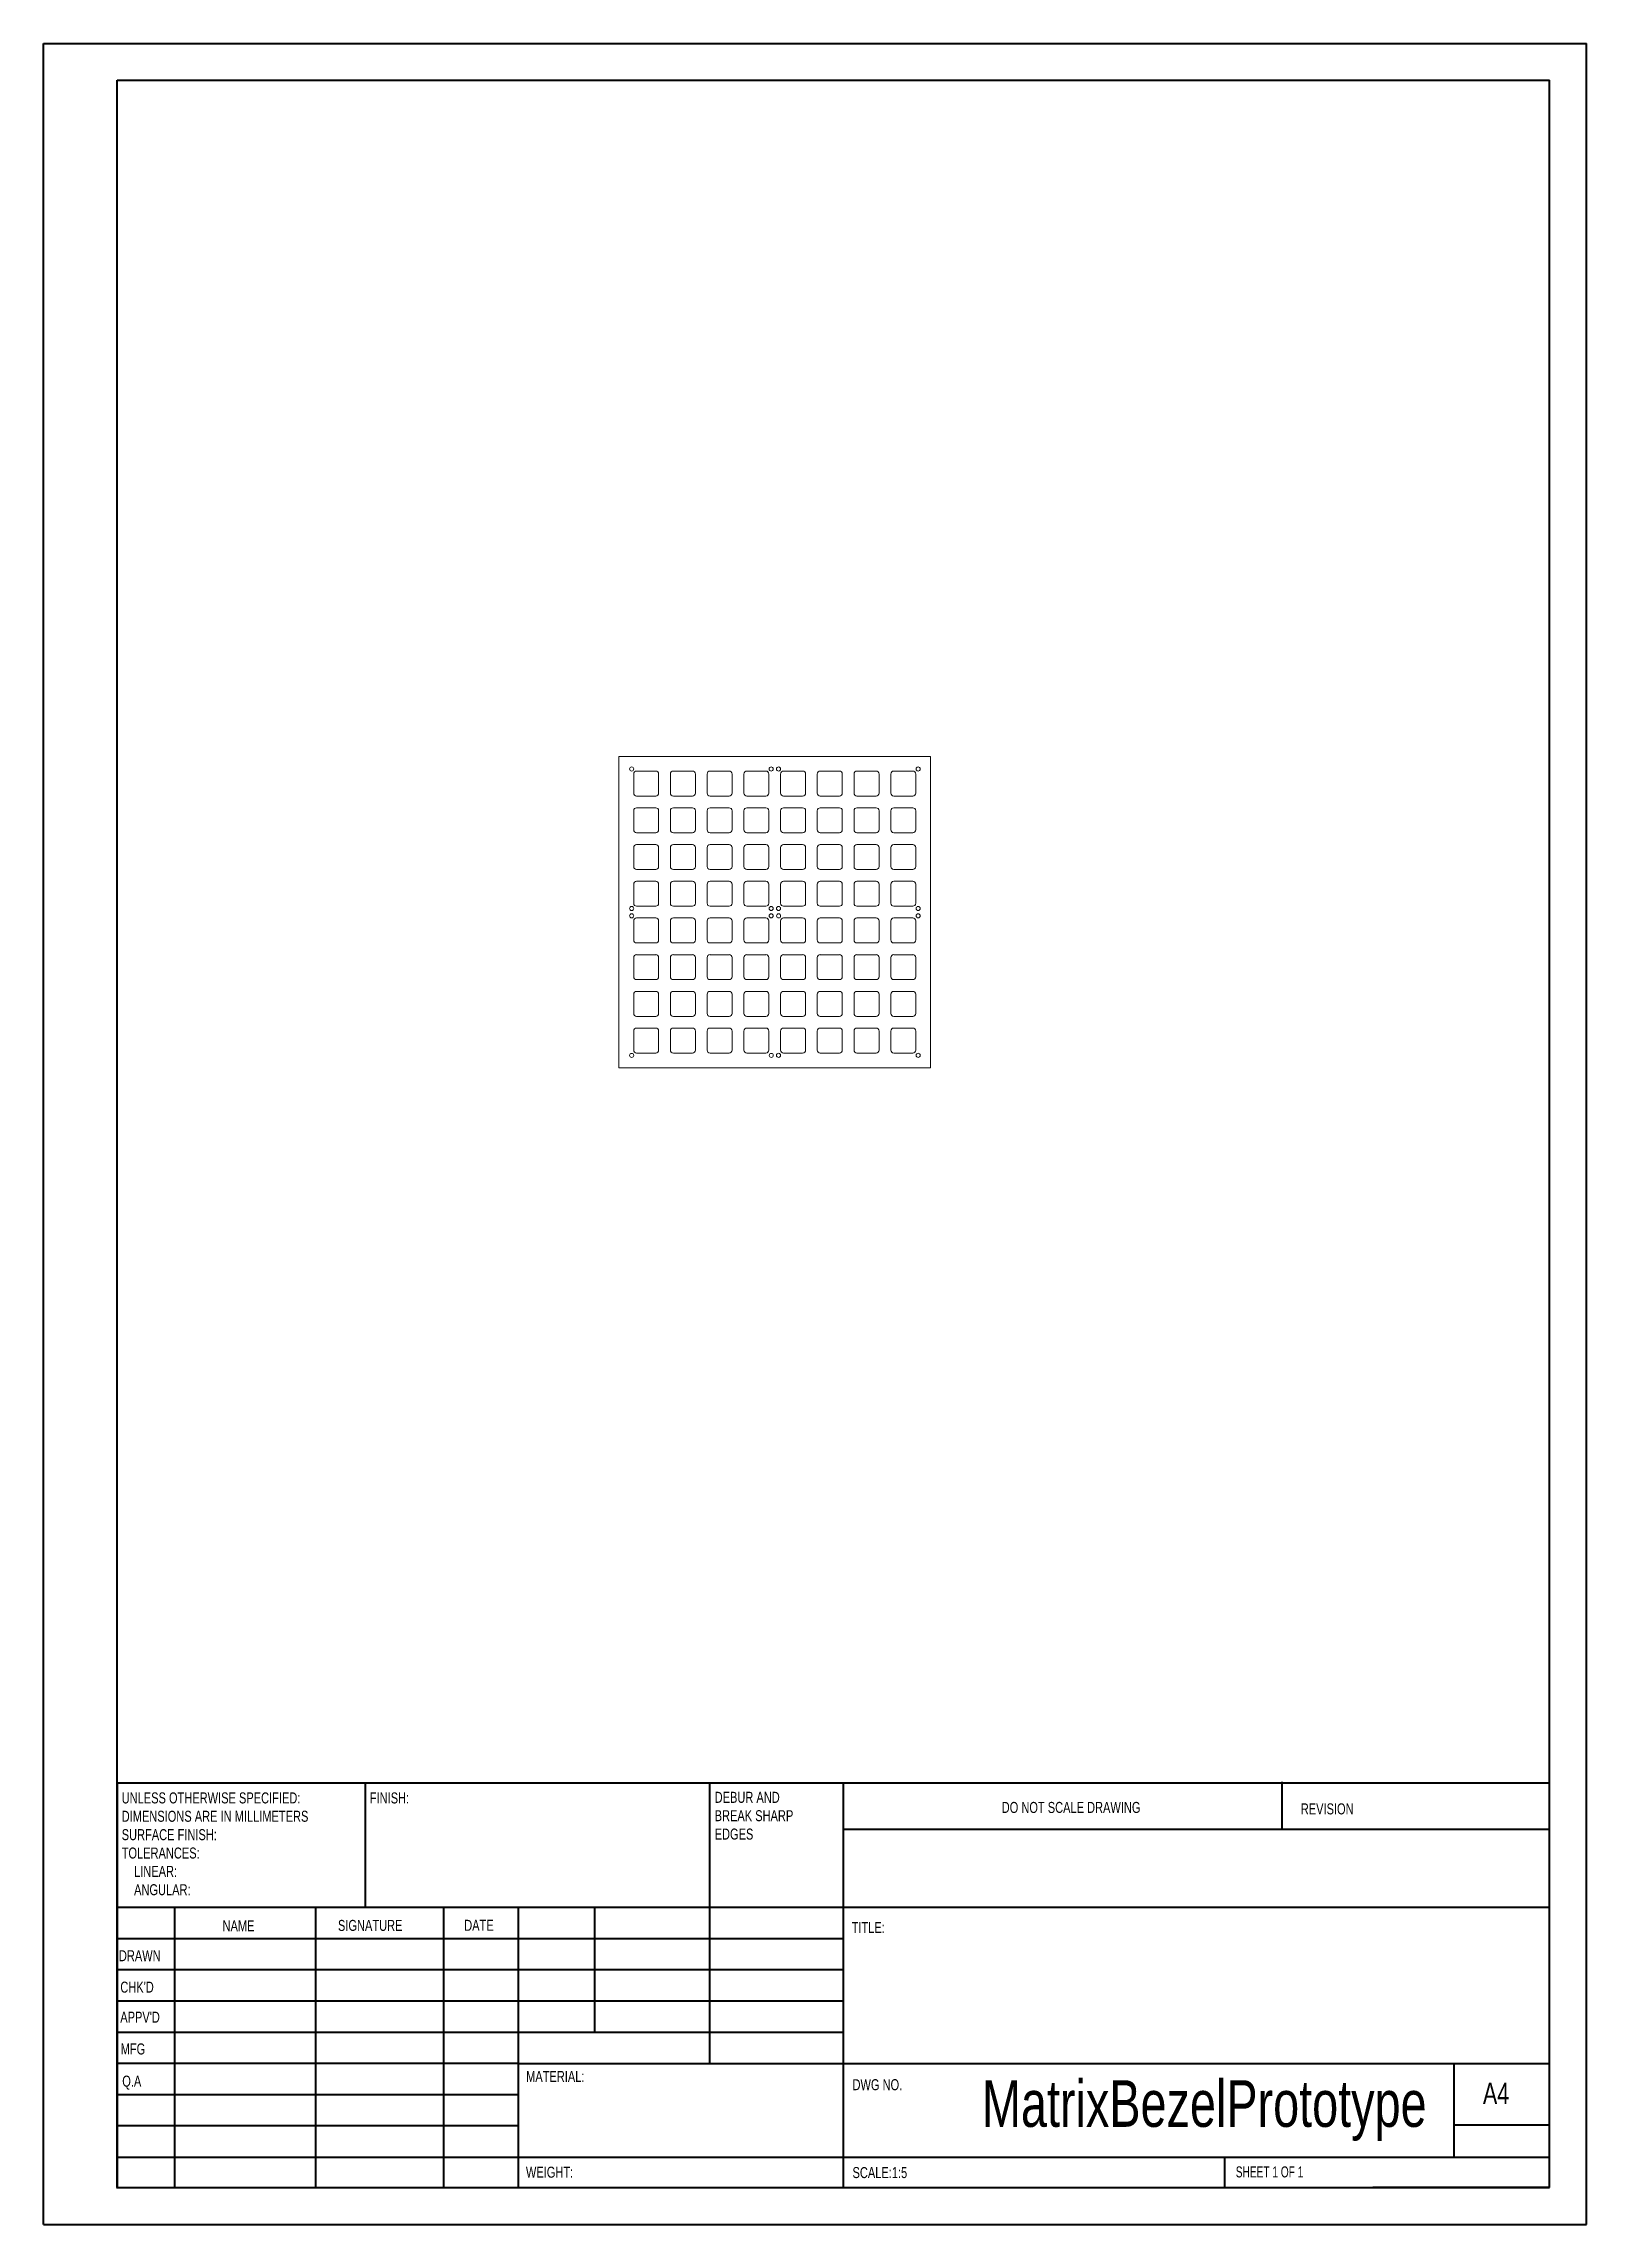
# Model space of a CAD drawing. Header units: inches. Extents: x 0 to 41.4, y 0 to 58.5.
import ezdxf

# ---------------------------------------------------------------- set-up
doc = ezdxf.new("R2010")
doc.units = ezdxf.units.IN
doc.header["$LTSCALE"] = 5
doc.header["$MEASUREMENT"] = 0
doc.styles.add('SLDTEXTSTYLE0', font='TXT', dxfattribs={"width": 0.75})
doc.styles.add('SLDTEXTSTYLE1', font='TXT', dxfattribs={"width": 0.6875})

# ---------------------------------------------------------------- blocks, each defined once
blk = doc.blocks.new('SW_NOTE_0')
at = {"color": 0, "linetype": 'Continuous', "lineweight": 0, "attachment_point": 1, "style": 'SLDTEXTSTYLE0'}
for s, insert, char_height in [('DEBUR AND', (0, 0.381), 0.2953), ('BREAK SHARP', (0, -0.111), 0.29528), ('EDGES', (0, -0.604), 0.2953)]:
    blk.add_mtext(s, dxfattribs=dict(at, insert=insert, char_height=char_height))
blk = doc.blocks.new('SW_NOTE_1')
at = {"color": 0, "linetype": 'Continuous', "lineweight": 0, "attachment_point": 1, "style": 'SLDTEXTSTYLE0'}
for s, insert, char_height in [('UNLESS OTHERWISE SPECIFIED:', (0, 0.381), 0.29528), ('DIMENSIONS ARE IN MILLIMETERS', (0, -0.111), 0.29528), ('TOLERANCES:', (0, -1.096), 0.29528), ('SURFACE FINISH:', (0, -0.604), 0.29528), ('LINEAR:', (0.332, -1.588), 0.2953), ('ANGULAR:', (0.332, -2.08), 0.2953)]:
    blk.add_mtext(s, dxfattribs=dict(at, insert=insert, char_height=char_height))

msp = doc.modelspace()

# ---------------------------------------------------------------- linework, layer by layer
at = {"color": 7, "linetype": 'Continuous', "lineweight": 40}
for p, q in [((0.016, 0.042), (0.016, 58.507)), ((0.016, 58.507), (41.354, 58.507)), ((41.354, 0.042), (41.354, 58.507)), ((41.354, 57.523), (41.354, 58.507)), ((1.984, 57.523), (40.37, 57.523)), ((1.984, 1.027), (1.984, 57.523)), ((40.37, 1.027), (40.37, 57.523)), ((1.99, 11.884), (40.37, 11.884)), ((1.99, 11.884), (1.99, 1.008)), ((8.644, 8.538), (8.644, 11.884)), ((17.856, 11.884), (17.856, 4.355)), ((21.439, 11.884), (21.439, 1.008)), ((33.204, 10.648), (33.204, 11.903)), ((40.37, 10.629), (21.439, 10.629)), ((40.37, 8.538), (1.99, 8.538)), ((3.526, 8.538), (3.526, 1.008)), ((7.303, 8.538), (7.303, 1.008)), ((10.73, 8.538), (10.73, 1.008)), ((12.738, 1.008), (12.738, 8.538)), ((14.786, 5.191), (14.786, 8.538)), ((21.439, 7.701), (1.99, 7.701)), ((21.439, 6.864), (1.99, 6.864)), ((21.439, 6.028), (1.99, 6.028)), ((21.439, 5.191), (1.99, 5.191)), ((12.738, 4.355), (1.99, 4.355)), ((12.738, 4.355), (40.37, 4.355)), ((37.811, 1.863), (37.811, 4.373)), ((12.738, 3.518), (1.99, 3.518)), ((12.738, 2.681), (1.99, 2.681)), ((40.37, 2.7), (37.811, 2.7)), ((1.99, 1.845), (40.37, 1.845)), ((31.669, 1.027), (31.669, 1.863)), ((1.984, 1.027), (40.37, 1.027)), ((40.37, 1.027), (35.628, 1.027)), ((0.016, 0.042), (41.354, 0.042))]:
    msp.add_line(p, q, dxfattribs=at)
at = {"color": 7, "linetype": 'Continuous', "lineweight": 15}
for p, q in [((15.432, 39.397), (23.779, 39.397)), ((15.432, 31.051), (15.432, 39.397)), ((23.779, 39.397), (23.779, 31.051)), ((15.826, 38.413), (15.826, 38.925)), ((15.905, 39.004), (16.417, 39.004)), ((16.495, 38.925), (16.495, 38.413)), ((16.81, 38.413), (16.81, 38.925)), ((16.889, 39.004), (17.401, 39.004)), ((17.48, 38.925), (17.48, 38.413)), ((17.795, 38.413), (17.795, 38.925)), ((17.873, 39.004), (18.385, 39.004)), ((18.464, 38.925), (18.464, 38.413)), ((18.779, 38.413), (18.779, 38.925)), ((18.858, 39.004), (19.369, 39.004)), ((19.448, 38.925), (19.448, 38.413)), ((19.763, 38.413), (19.763, 38.925)), ((19.842, 39.004), (20.354, 39.004)), ((20.432, 38.925), (20.432, 38.413)), ((20.747, 38.413), (20.747, 38.925)), ((20.826, 39.004), (21.338, 39.004)), ((21.417, 38.925), (21.417, 38.413)), ((21.732, 38.413), (21.732, 38.925)), ((21.81, 39.004), (22.322, 39.004)), ((22.401, 38.925), (22.401, 38.413)), ((22.716, 38.413), (22.716, 38.925)), ((22.795, 39.004), (23.306, 39.004)), ((23.385, 38.925), (23.385, 38.413)), ((16.417, 38.334), (15.905, 38.334)), ((15.905, 38.019), (16.417, 38.019)), ((17.401, 38.334), (16.889, 38.334)), ((16.889, 38.019), (17.401, 38.019)), ((18.385, 38.334), (17.873, 38.334)), ((17.873, 38.019), (18.385, 38.019)), ((19.369, 38.334), (18.858, 38.334)), ((18.858, 38.019), (19.369, 38.019)), ((20.354, 38.334), (19.842, 38.334)), ((19.842, 38.019), (20.354, 38.019)), ((21.338, 38.334), (20.826, 38.334)), ((20.826, 38.019), (21.338, 38.019)), ((22.322, 38.334), (21.81, 38.334)), ((21.81, 38.019), (22.322, 38.019)), ((23.306, 38.334), (22.795, 38.334)), ((22.795, 38.019), (23.306, 38.019)), ((15.826, 37.429), (15.826, 37.941)), ((16.495, 37.941), (16.495, 37.429)), ((16.81, 37.429), (16.81, 37.941)), ((17.48, 37.941), (17.48, 37.429)), ((17.795, 37.429), (17.795, 37.941)), ((18.464, 37.941), (18.464, 37.429)), ((18.779, 37.429), (18.779, 37.941)), ((19.448, 37.941), (19.448, 37.429)), ((19.763, 37.429), (19.763, 37.941)), ((20.432, 37.941), (20.432, 37.429)), ((20.747, 37.429), (20.747, 37.941)), ((21.417, 37.941), (21.417, 37.429)), ((21.732, 37.429), (21.732, 37.941)), ((22.401, 37.941), (22.401, 37.429)), ((22.716, 37.429), (22.716, 37.941)), ((23.385, 37.941), (23.385, 37.429)), ((15.826, 36.445), (15.826, 36.956)), ((16.417, 37.35), (15.905, 37.35)), ((15.905, 37.035), (16.417, 37.035)), ((16.495, 36.956), (16.495, 36.445)), ((16.81, 36.445), (16.81, 36.956)), ((17.401, 37.35), (16.889, 37.35)), ((16.889, 37.035), (17.401, 37.035)), ((17.48, 36.956), (17.48, 36.445)), ((17.795, 36.445), (17.795, 36.956)), ((18.385, 37.35), (17.873, 37.35)), ((17.873, 37.035), (18.385, 37.035)), ((18.464, 36.956), (18.464, 36.445)), ((18.779, 36.445), (18.779, 36.956)), ((19.369, 37.35), (18.858, 37.35)), ((18.858, 37.035), (19.369, 37.035)), ((19.448, 36.956), (19.448, 36.445)), ((19.763, 36.445), (19.763, 36.956)), ((20.354, 37.35), (19.842, 37.35)), ((19.842, 37.035), (20.354, 37.035)), ((20.432, 36.956), (20.432, 36.445)), ((20.747, 36.445), (20.747, 36.956)), ((21.338, 37.35), (20.826, 37.35)), ((20.826, 37.035), (21.338, 37.035)), ((21.417, 36.956), (21.417, 36.445)), ((21.732, 36.445), (21.732, 36.956)), ((22.322, 37.35), (21.81, 37.35)), ((21.81, 37.035), (22.322, 37.035)), ((22.401, 36.956), (22.401, 36.445)), ((22.716, 36.445), (22.716, 36.956)), ((23.306, 37.35), (22.795, 37.35)), ((22.795, 37.035), (23.306, 37.035)), ((23.385, 36.956), (23.385, 36.445)), ((16.417, 36.366), (15.905, 36.366)), ((17.401, 36.366), (16.889, 36.366)), ((18.385, 36.366), (17.873, 36.366)), ((19.369, 36.366), (18.858, 36.366)), ((20.354, 36.366), (19.842, 36.366)), ((21.338, 36.366), (20.826, 36.366)), ((22.322, 36.366), (21.81, 36.366)), ((23.306, 36.366), (22.795, 36.366)), ((15.826, 35.46), (15.826, 35.972)), ((15.905, 36.051), (16.417, 36.051)), ((16.495, 35.972), (16.495, 35.46)), ((16.81, 35.46), (16.81, 35.972)), ((16.889, 36.051), (17.401, 36.051)), ((17.48, 35.972), (17.48, 35.46)), ((17.795, 35.46), (17.795, 35.972)), ((17.873, 36.051), (18.385, 36.051)), ((18.464, 35.972), (18.464, 35.46)), ((18.779, 35.46), (18.779, 35.972)), ((18.858, 36.051), (19.369, 36.051)), ((19.448, 35.972), (19.448, 35.46)), ((19.763, 35.46), (19.763, 35.972)), ((19.842, 36.051), (20.354, 36.051)), ((20.432, 35.972), (20.432, 35.46)), ((20.747, 35.46), (20.747, 35.972)), ((20.826, 36.051), (21.338, 36.051)), ((21.417, 35.972), (21.417, 35.46)), ((21.732, 35.46), (21.732, 35.972)), ((21.81, 36.051), (22.322, 36.051)), ((22.401, 35.972), (22.401, 35.46)), ((22.716, 35.46), (22.716, 35.972)), ((22.795, 36.051), (23.306, 36.051)), ((23.385, 35.972), (23.385, 35.46)), ((16.417, 35.382), (15.905, 35.382)), ((17.401, 35.382), (16.889, 35.382)), ((18.385, 35.382), (17.873, 35.382)), ((19.369, 35.382), (18.858, 35.382)), ((20.354, 35.382), (19.842, 35.382)), ((21.338, 35.382), (20.826, 35.382)), ((22.322, 35.382), (21.81, 35.382)), ((23.306, 35.382), (22.795, 35.382)), ((15.826, 34.476), (15.826, 34.988)), ((15.905, 35.067), (16.417, 35.067)), ((16.495, 34.988), (16.495, 34.476)), ((16.81, 34.476), (16.81, 34.988)), ((16.889, 35.067), (17.401, 35.067)), ((17.48, 34.988), (17.48, 34.476)), ((17.795, 34.476), (17.795, 34.988)), ((17.873, 35.067), (18.385, 35.067)), ((18.464, 34.988), (18.464, 34.476)), ((18.779, 34.476), (18.779, 34.988)), ((18.858, 35.067), (19.369, 35.067)), ((19.448, 34.988), (19.448, 34.476)), ((19.763, 34.476), (19.763, 34.988)), ((19.842, 35.067), (20.354, 35.067)), ((20.432, 34.988), (20.432, 34.476)), ((20.747, 34.476), (20.747, 34.988)), ((20.826, 35.067), (21.338, 35.067)), ((21.417, 34.988), (21.417, 34.476)), ((21.732, 34.476), (21.732, 34.988)), ((21.81, 35.067), (22.322, 35.067)), ((22.401, 34.988), (22.401, 34.476)), ((22.716, 34.476), (22.716, 34.988)), ((22.795, 35.067), (23.306, 35.067)), ((23.385, 34.988), (23.385, 34.476)), ((15.826, 33.492), (15.826, 34.004)), ((16.417, 34.397), (15.905, 34.397)), ((15.905, 34.082), (16.417, 34.082)), ((16.495, 34.004), (16.495, 33.492)), ((16.81, 33.492), (16.81, 34.004)), ((17.401, 34.397), (16.889, 34.397)), ((16.889, 34.082), (17.401, 34.082)), ((17.48, 34.004), (17.48, 33.492)), ((17.795, 33.492), (17.795, 34.004)), ((18.385, 34.397), (17.873, 34.397)), ((17.873, 34.082), (18.385, 34.082)), ((18.464, 34.004), (18.464, 33.492)), ((18.779, 33.492), (18.779, 34.004)), ((19.369, 34.397), (18.858, 34.397)), ((18.858, 34.082), (19.369, 34.082)), ((19.448, 34.004), (19.448, 33.492)), ((19.763, 33.492), (19.763, 34.004)), ((20.354, 34.397), (19.842, 34.397)), ((19.842, 34.082), (20.354, 34.082)), ((20.432, 34.004), (20.432, 33.492)), ((20.747, 33.492), (20.747, 34.004)), ((21.338, 34.397), (20.826, 34.397)), ((20.826, 34.082), (21.338, 34.082)), ((21.417, 34.004), (21.417, 33.492)), ((21.732, 33.492), (21.732, 34.004)), ((22.322, 34.397), (21.81, 34.397)), ((21.81, 34.082), (22.322, 34.082)), ((22.401, 34.004), (22.401, 33.492)), ((22.716, 33.492), (22.716, 34.004)), ((23.306, 34.397), (22.795, 34.397)), ((22.795, 34.082), (23.306, 34.082)), ((23.385, 34.004), (23.385, 33.492)), ((16.417, 33.413), (15.905, 33.413)), ((17.401, 33.413), (16.889, 33.413)), ((18.385, 33.413), (17.873, 33.413)), ((19.369, 33.413), (18.858, 33.413)), ((20.354, 33.413), (19.842, 33.413)), ((21.338, 33.413), (20.826, 33.413)), ((22.322, 33.413), (21.81, 33.413)), ((23.306, 33.413), (22.795, 33.413)), ((15.826, 32.507), (15.826, 33.019)), ((15.905, 33.098), (16.417, 33.098)), ((16.495, 33.019), (16.495, 32.507)), ((16.81, 32.507), (16.81, 33.019)), ((16.889, 33.098), (17.401, 33.098)), ((17.48, 33.019), (17.48, 32.507)), ((17.795, 32.507), (17.795, 33.019)), ((17.873, 33.098), (18.385, 33.098)), ((18.464, 33.019), (18.464, 32.507)), ((18.779, 32.507), (18.779, 33.019)), ((18.858, 33.098), (19.369, 33.098)), ((19.448, 33.019), (19.448, 32.507)), ((19.763, 32.507), (19.763, 33.019)), ((19.842, 33.098), (20.354, 33.098)), ((20.432, 33.019), (20.432, 32.507)), ((20.747, 32.507), (20.747, 33.019)), ((20.826, 33.098), (21.338, 33.098)), ((21.417, 33.019), (21.417, 32.507)), ((21.732, 32.507), (21.732, 33.019)), ((21.81, 33.098), (22.322, 33.098)), ((22.401, 33.019), (22.401, 32.507)), ((22.716, 32.507), (22.716, 33.019)), ((22.795, 33.098), (23.306, 33.098)), ((23.385, 33.019), (23.385, 32.507)), ((16.417, 32.429), (15.905, 32.429)), ((17.401, 32.429), (16.889, 32.429)), ((18.385, 32.429), (17.873, 32.429)), ((19.369, 32.429), (18.858, 32.429)), ((20.354, 32.429), (19.842, 32.429)), ((21.338, 32.429), (20.826, 32.429)), ((22.322, 32.429), (21.81, 32.429)), ((23.306, 32.429), (22.795, 32.429)), ((15.826, 31.523), (15.826, 32.035)), ((15.905, 32.114), (16.417, 32.114)), ((16.495, 32.035), (16.495, 31.523)), ((16.81, 31.523), (16.81, 32.035)), ((16.889, 32.114), (17.401, 32.114)), ((17.48, 32.035), (17.48, 31.523)), ((17.795, 31.523), (17.795, 32.035)), ((17.873, 32.114), (18.385, 32.114)), ((18.464, 32.035), (18.464, 31.523)), ((18.779, 31.523), (18.779, 32.035)), ((18.858, 32.114), (19.369, 32.114)), ((19.448, 32.035), (19.448, 31.523)), ((19.763, 31.523), (19.763, 32.035)), ((19.842, 32.114), (20.354, 32.114)), ((20.432, 32.035), (20.432, 31.523)), ((20.747, 31.523), (20.747, 32.035)), ((20.826, 32.114), (21.338, 32.114)), ((21.417, 32.035), (21.417, 31.523)), ((21.732, 31.523), (21.732, 32.035)), ((21.81, 32.114), (22.322, 32.114)), ((22.401, 32.035), (22.401, 31.523)), ((22.716, 31.523), (22.716, 32.035)), ((22.795, 32.114), (23.306, 32.114)), ((23.385, 32.035), (23.385, 31.523)), ((23.779, 31.051), (15.432, 31.051)), ((16.417, 31.445), (15.905, 31.445)), ((17.401, 31.445), (16.889, 31.445)), ((18.385, 31.445), (17.873, 31.445)), ((19.369, 31.445), (18.858, 31.445)), ((20.354, 31.445), (19.842, 31.445)), ((21.338, 31.445), (20.826, 31.445)), ((22.322, 31.445), (21.81, 31.445)), ((23.306, 31.445), (22.795, 31.445))]:
    msp.add_line(p, q, dxfattribs=at)
for centre in [(15.771, 39.061), (19.511, 39.061), (19.708, 39.061), (23.448, 39.061), (15.771, 35.32), (15.771, 35.124), (19.511, 35.321), (19.511, 35.124), (19.708, 35.321), (19.709, 35.122), (23.448, 35.321), (23.448, 35.124), (15.771, 31.382), (19.512, 31.382), (19.708, 31.384), (23.449, 31.384)]:
    msp.add_circle(centre, 0.055, dxfattribs=at)
for centre, start, end in [((15.905, 38.925), 90, 180), ((16.417, 38.925), 0, 90), ((16.889, 38.925), 90, 180), ((17.401, 38.925), 0, 90), ((17.873, 38.925), 90, 180), ((18.385, 38.925), 0, 90), ((18.858, 38.925), 90, 180), ((19.369, 38.925), 0, 90), ((19.842, 38.925), 90, 180), ((20.354, 38.925), 0, 90), ((20.826, 38.925), 90, 180), ((21.338, 38.925), 0, 90), ((21.81, 38.925), 90, 180), ((22.322, 38.925), 0, 90), ((22.795, 38.925), 90, 180), ((23.306, 38.925), 0, 90), ((15.905, 38.413), 180, 270), ((15.905, 37.941), 90, 180), ((16.417, 38.413), 270, 0), ((16.417, 37.941), 0, 90), ((16.889, 38.413), 180, 270), ((16.889, 37.941), 90, 180), ((17.401, 38.413), 270, 0), ((17.401, 37.941), 0, 90), ((17.873, 38.413), 180, 270), ((17.873, 37.941), 90, 180), ((18.385, 38.413), 270, 0), ((18.385, 37.941), 0, 90), ((18.858, 38.413), 180, 270), ((18.858, 37.941), 90, 180), ((19.369, 38.413), 270, 0), ((19.369, 37.941), 0, 90), ((19.842, 38.413), 180, 270), ((19.842, 37.941), 90, 180), ((20.354, 38.413), 270, 0), ((20.354, 37.941), 0, 90), ((20.826, 38.413), 180, 270), ((20.826, 37.941), 90, 180), ((21.338, 38.413), 270, 0), ((21.338, 37.941), 0, 90), ((21.81, 38.413), 180, 270), ((21.81, 37.941), 90, 180), ((22.322, 38.413), 270, 0), ((22.322, 37.941), 0, 90), ((22.795, 38.413), 180, 270), ((22.795, 37.941), 90, 180), ((23.306, 38.413), 270, 0), ((23.306, 37.941), 0, 90), ((15.905, 37.429), 180, 270), ((16.417, 37.429), 270, 0), ((16.889, 37.429), 180, 270), ((17.401, 37.429), 270, 0), ((17.873, 37.429), 180, 270), ((18.385, 37.429), 270, 0), ((18.858, 37.429), 180, 270), ((19.369, 37.429), 270, 0), ((19.842, 37.429), 180, 270), ((20.354, 37.429), 270, 0), ((20.826, 37.429), 180, 270), ((21.338, 37.429), 270, 0), ((21.81, 37.429), 180, 270), ((22.322, 37.429), 270, 0), ((22.795, 37.429), 180, 270), ((23.306, 37.429), 270, 0), ((15.905, 36.956), 90, 180), ((16.417, 36.956), 0, 90), ((16.889, 36.956), 90, 180), ((17.401, 36.956), 0, 90), ((17.873, 36.956), 90, 180), ((18.385, 36.956), 0, 90), ((18.858, 36.956), 90, 180), ((19.369, 36.956), 0, 90), ((19.842, 36.956), 90, 180), ((20.354, 36.956), 0, 90), ((20.826, 36.956), 90, 180), ((21.338, 36.956), 0, 90), ((21.81, 36.956), 90, 180), ((22.322, 36.956), 0, 90), ((22.795, 36.956), 90, 180), ((23.306, 36.956), 0, 90), ((15.905, 36.445), 180, 270), ((16.417, 36.445), 270, 0), ((16.889, 36.445), 180, 270), ((17.401, 36.445), 270, 0), ((17.873, 36.445), 180, 270), ((18.385, 36.445), 270, 0), ((18.858, 36.445), 180, 270), ((19.369, 36.445), 270, 0), ((19.842, 36.445), 180, 270), ((20.354, 36.445), 270, 0), ((20.826, 36.445), 180, 270), ((21.338, 36.445), 270, 0), ((21.81, 36.445), 180, 270), ((22.322, 36.445), 270, 0), ((22.795, 36.445), 180, 270), ((23.306, 36.445), 270, 0), ((15.905, 35.972), 90, 180), ((16.417, 35.972), 0, 90), ((16.889, 35.972), 90, 180), ((17.401, 35.972), 0, 90), ((17.873, 35.972), 90, 180), ((18.385, 35.972), 0, 90), ((18.858, 35.972), 90, 180), ((19.369, 35.972), 0, 90), ((19.842, 35.972), 90, 180), ((20.354, 35.972), 0, 90), ((20.826, 35.972), 90, 180), ((21.338, 35.972), 0, 90), ((21.81, 35.972), 90, 180), ((22.322, 35.972), 0, 90), ((22.795, 35.972), 90, 180), ((23.306, 35.972), 0, 90), ((15.905, 35.46), 180, 270), ((16.417, 35.46), 270, 0), ((16.889, 35.46), 180, 270), ((17.401, 35.46), 270, 0), ((17.873, 35.46), 180, 270), ((18.385, 35.46), 270, 0), ((18.858, 35.46), 180, 270), ((19.369, 35.46), 270, 0), ((19.842, 35.46), 180, 270), ((20.354, 35.46), 270, 0), ((20.826, 35.46), 180, 270), ((21.338, 35.46), 270, 0), ((21.81, 35.46), 180, 270), ((22.322, 35.46), 270, 0), ((22.795, 35.46), 180, 270), ((23.306, 35.46), 270, 0), ((15.905, 34.988), 90, 180), ((16.417, 34.988), 0, 90), ((16.889, 34.988), 90, 180), ((17.401, 34.988), 0, 90), ((17.873, 34.988), 90, 180), ((18.385, 34.988), 0, 90), ((18.858, 34.988), 90, 180), ((19.369, 34.988), 0, 90), ((19.842, 34.988), 90, 180), ((20.354, 34.988), 0, 90), ((20.826, 34.988), 90, 180), ((21.338, 34.988), 0, 90), ((21.81, 34.988), 90, 180), ((22.322, 34.988), 0, 90), ((22.795, 34.988), 90, 180), ((23.306, 34.988), 0, 90), ((15.905, 34.476), 180, 270), ((15.905, 34.004), 90, 180), ((16.417, 34.476), 270, 0), ((16.417, 34.004), 0, 90), ((16.889, 34.476), 180, 270), ((16.889, 34.004), 90, 180), ((17.401, 34.476), 270, 0), ((17.401, 34.004), 0, 90), ((17.873, 34.476), 180, 270), ((17.873, 34.004), 90, 180), ((18.385, 34.476), 270, 0), ((18.385, 34.004), 0, 90), ((18.858, 34.476), 180, 270), ((18.858, 34.004), 90, 180), ((19.369, 34.476), 270, 0), ((19.369, 34.004), 0, 90), ((19.842, 34.476), 180, 270), ((19.842, 34.004), 90, 180), ((20.354, 34.476), 270, 0), ((20.354, 34.004), 0, 90), ((20.826, 34.476), 180, 270), ((20.826, 34.004), 90, 180), ((21.338, 34.476), 270, 0), ((21.338, 34.004), 0, 90), ((21.81, 34.476), 180, 270), ((21.81, 34.004), 90, 180), ((22.322, 34.476), 270, 0), ((22.322, 34.004), 0, 90), ((22.795, 34.476), 180, 270), ((22.795, 34.004), 90, 180), ((23.306, 34.476), 270, 0), ((23.306, 34.004), 0, 90), ((15.905, 33.492), 180, 270), ((16.417, 33.492), 270, 0), ((16.889, 33.492), 180, 270), ((17.401, 33.492), 270, 0), ((17.873, 33.492), 180, 270), ((18.385, 33.492), 270, 0), ((18.858, 33.492), 180, 270), ((19.369, 33.492), 270, 0), ((19.842, 33.492), 180, 270), ((20.354, 33.492), 270, 0), ((20.826, 33.492), 180, 270), ((21.338, 33.492), 270, 0), ((21.81, 33.492), 180, 270), ((22.322, 33.492), 270, 0), ((22.795, 33.492), 180, 270), ((23.306, 33.492), 270, 0), ((15.905, 33.019), 90, 180), ((16.417, 33.019), 0, 90), ((16.889, 33.019), 90, 180), ((17.401, 33.019), 0, 90), ((17.873, 33.019), 90, 180), ((18.385, 33.019), 0, 90), ((18.858, 33.019), 90, 180), ((19.369, 33.019), 0, 90), ((19.842, 33.019), 90, 180), ((20.354, 33.019), 0, 90), ((20.826, 33.019), 90, 180), ((21.338, 33.019), 0, 90), ((21.81, 33.019), 90, 180), ((22.322, 33.019), 0, 90), ((22.795, 33.019), 90, 180), ((23.306, 33.019), 0, 90), ((15.905, 32.507), 180, 270), ((16.417, 32.507), 270, 0), ((16.889, 32.507), 180, 270), ((17.401, 32.507), 270, 0), ((17.873, 32.507), 180, 270), ((18.385, 32.507), 270, 0), ((18.858, 32.507), 180, 270), ((19.369, 32.507), 270, 0), ((19.842, 32.507), 180, 270), ((20.354, 32.507), 270, 0), ((20.826, 32.507), 180, 270), ((21.338, 32.507), 270, 0), ((21.81, 32.507), 180, 270), ((22.322, 32.507), 270, 0), ((22.795, 32.507), 180, 270), ((23.306, 32.507), 270, 0), ((15.905, 32.035), 90, 180), ((16.417, 32.035), 0, 90), ((16.889, 32.035), 90, 180), ((17.401, 32.035), 0, 90), ((17.873, 32.035), 90, 180), ((18.385, 32.035), 0, 90), ((18.858, 32.035), 90, 180), ((19.369, 32.035), 0, 90), ((19.842, 32.035), 90, 180), ((20.354, 32.035), 0, 90), ((20.826, 32.035), 90, 180), ((21.338, 32.035), 0, 90), ((21.81, 32.035), 90, 180), ((22.322, 32.035), 0, 90), ((22.795, 32.035), 90, 180), ((23.306, 32.035), 0, 90), ((15.905, 31.523), 180, 270), ((16.417, 31.523), 270, 0), ((16.889, 31.523), 180, 270), ((17.401, 31.523), 270, 0), ((17.873, 31.523), 180, 270), ((18.385, 31.523), 270, 0), ((18.858, 31.523), 180, 270), ((19.369, 31.523), 270, 0), ((19.842, 31.523), 180, 270), ((20.354, 31.523), 270, 0), ((20.826, 31.523), 180, 270), ((21.338, 31.523), 270, 0), ((21.81, 31.523), 180, 270), ((22.322, 31.523), 270, 0), ((22.795, 31.523), 180, 270), ((23.306, 31.523), 270, 0)]:
    msp.add_arc(centre, 0.0787, start, end, dxfattribs=at)

# ---------------------------------------------------------------- block references
at = {"color": 7, "linetype": 'Continuous', "lineweight": 0}
for name, p in [('SW_NOTE_1', (2.107, 11.242)), ('SW_NOTE_0', (17.996, 11.258))]:
    msp.add_blockref(name, p, dxfattribs=at)

# ---------------------------------------------------------------- texts
for s, insert, char_height, attachment_point, style in [('FINISH:', (8.756, 11.622), 0.2953, 1, 'SLDTEXTSTYLE0'), ('DO NOT SCALE DRAWING', (25.688, 11.368), 0.29528, 1, 'SLDTEXTSTYLE0'), ('REVISION', (33.702, 11.329), 0.2953, 1, 'SLDTEXTSTYLE0'), ('NAME', (4.81, 8.193), 0.2953, 1, 'SLDTEXTSTYLE0'), ('SIGNATURE', (7.902, 8.205), 0.2953, 1, 'SLDTEXTSTYLE0'), ('DATE', (11.285, 8.208), 0.2953, 1, 'SLDTEXTSTYLE0'), ('TITLE:', (21.667, 8.149), 0.2953, 1, 'SLDTEXTSTYLE0'), ('DRAWN', (2.032, 7.392), 0.2953, 1, 'SLDTEXTSTYLE0'), ("CHK'D", (2.071, 6.55), 0.2953, 1, 'SLDTEXTSTYLE0'), ("APPV'D", (2.069, 5.745), 0.2953, 1, 'SLDTEXTSTYLE0'), ('MFG', (2.08, 4.893), 0.2953, 1, 'SLDTEXTSTYLE0'), ('MATERIAL:', (12.944, 4.155), 0.2953, 1, 'SLDTEXTSTYLE0'), ('Q.A', (2.122, 4.03), 0.2953, 1, 'SLDTEXTSTYLE0'), ('DWG NO.', (21.69, 3.935), 0.2953, 1, 'SLDTEXTSTYLE0'), ('MatrixBezelPrototype', (31.116, 3.907), 1.25, 2, 'SLDTEXTSTYLE0'), ('A4', (38.583, 3.842), 0.5729, 1, 'SLDTEXTSTYLE0'), ('WEIGHT:', (12.939, 1.589), 0.295, 1, 'SLDTEXTSTYLE0'), ('SCALE:1:5', (21.69, 1.579), 0.2953, 1, 'SLDTEXTSTYLE0'), ('SHEET 1 OF 1', (31.96, 1.597), 0.29528, 1, 'SLDTEXTSTYLE1')]:
    msp.add_mtext(s, dxfattribs=dict(at, insert=insert, char_height=char_height, attachment_point=attachment_point, style=style))

doc.saveas('drawing.dxf')
